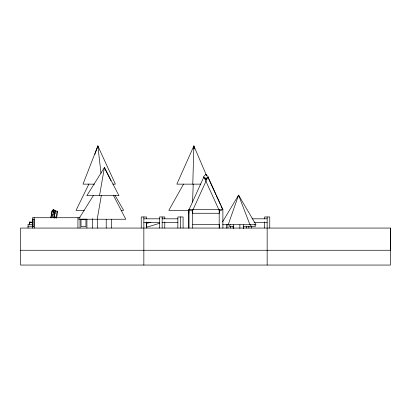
<?xml version="1.0" encoding="UTF-8"?>
<svg xmlns="http://www.w3.org/2000/svg" width="411" height="411" viewBox="0 0 411 411"><rect width="100%" height="100%" fill="white"/><g stroke="black" fill="none" stroke-linecap="round" stroke-linejoin="round"><path stroke-width="0.62" d="M390.45 228.064L390.45 265.054L20.55 265.054L20.55 228.064L390.45 228.064L390.45 250.258L20.55 250.258M192.79 184.138L193.869 145.946L206.707 175.913M192.579 202.058L193.211 184.215M99.513 195.693L104.404 167.549L118.964 195.693L86.824 195.693L104.404 167.549L110.929 180.758M97.212 219.248L101.353 195.436M54.113 217.897L55.408 211.12L57.155 211.12L57.684 212.045L56.507 218.205M55.86 217.897L57.155 211.12M193.257 148.412L193.869 145.946L194.768 149.029M50.507 217.815L52.002 212.99M52.562 211.177L52.937 209.975L53.985 209.975L51.997 210.576L53.733 209.975L55.315 210.576L54.005 214.794M51.308 217.815L52.428 214.193M53.363 211.177L53.738 209.975M53.07 217.809L53.445 216.607M228.197 224.714L238.58 195.122L255.976 224.714L222.659 224.714M94.879 154.3L97.849 145.946L115.404 184.138L112.902 184.138M98.059 147.2L97.849 145.946L83.012 184.138L94.556 184.138M193.869 145.946L176.838 184.138L200.892 184.138M189.029 209.651L203.717 177.29L207.087 178.826L192.374 211.1L189.009 209.569L189.009 228.064M88.904 184.036L76.045 210.345L84.301 210.345M183.542 184.133L168.839 210.345L189.117 210.345M52.474 216.977L51.534 212.045L52.063 211.12L53.81 211.12L54.869 216.669M54.458 218.205L53.281 212.045L53.81 211.12M222.459 221.976L238.58 195.122L249.924 224.714M230.247 224.668L229.276 226.291L233.582 226.291M93.528 195.302L78.568 219.248L125.797 219.248L113.487 195.451M145.843 222.885L148.232 222.161M150.847 222.161L146.265 223.548L146.814 227.165L159.766 223.24M29.366 224.488L29.366 222.104L29.993 222.104M189.009 209.569L222.885 209.569L222.885 228.064M121.137 210.345L123.649 210.345L115.049 195.472M55.315 210.576L52.937 209.975M51.534 212.045L53.281 212.045M80.032 217.722L32.428 217.722L32.428 228.064M143.85 218.816L159.596 218.816M162.16 218.816L177.906 218.816M252.046 218.816L267.15 218.816M29.366 222.104L32.88 222.104M32.798 222.515L29.592 222.515L29.592 224.365M143.85 222.515L159.596 222.515M162.16 222.515L177.906 222.515M254.019 222.515L267.15 222.515M32.957 224.365L28.025 224.365L28.025 228.064M192.708 224.365L219.52 224.365L219.52 228.064M28.025 226.214L32.957 226.214M254.692 224.668L255.647 226.291L243.569 226.291L243.569 228.064M208.202 177.835L215.847 194.614M216.376 195.77L220.327 204.447M220.856 205.603L222.7 209.651M250.438 224.54L251.106 226.291M54.601 211.783L55.218 213.592M97.849 145.946L101.003 173.319M269.765 228.064L269.765 216.967L264.535 216.967L264.535 218.816M267.15 216.967L267.15 265.054M264.535 221.899L264.535 228.064M251.455 226.214L251.455 228.064M248.84 226.214L248.84 228.064M246.4 226.291L246.4 228.064M243.646 224.714L243.646 228.501M239.875 224.714L239.875 228.501M233.51 224.714L233.51 228.501M233.145 226.214L233.145 228.064M230.53 226.214L230.53 228.064M227.915 224.365L227.915 228.064M226.687 224.365L226.687 228.064M219.356 209.569L219.356 213.268L192.543 213.268L192.543 209.569M219.186 209.569L219.186 228.064M192.708 209.569L192.708 228.064M188.844 209.569L188.844 213.268M188.695 210.345L188.695 228.064M183.085 228.064L183.085 216.967L177.855 216.967L177.855 228.064M180.47 216.967L180.47 228.064M164.775 218.816L164.775 216.967L159.545 216.967L159.545 228.064M164.775 221.899L164.775 228.064M162.16 216.967L162.16 228.064M146.465 218.816L146.465 216.967L141.235 216.967L141.235 228.064M146.465 221.899L146.465 228.064M143.85 216.967L143.85 265.054M111.489 219.248L111.489 228.064M106.218 219.248L106.218 228.064M97.325 219.248L97.325 228.064M92.675 218.57L92.675 228.064M86.921 218.94L86.921 228.064M80.032 218.94L80.032 228.064M77.936 217.722L77.936 228.064M34.221 217.722L34.221 228.064M205.865 174.428L203.25 177.043L205.865 179.658L208.48 177.043L205.865 174.428M208.177 177.29L204.812 178.826L219.52 211.1L222.885 209.569L208.177 177.29M33.964 219.197L32.68 219.197L32.68 226.595L33.964 226.595L33.964 219.197M85.94 219.197L81.013 219.197L81.013 226.595L85.94 226.595L85.94 219.197"/></g></svg>
